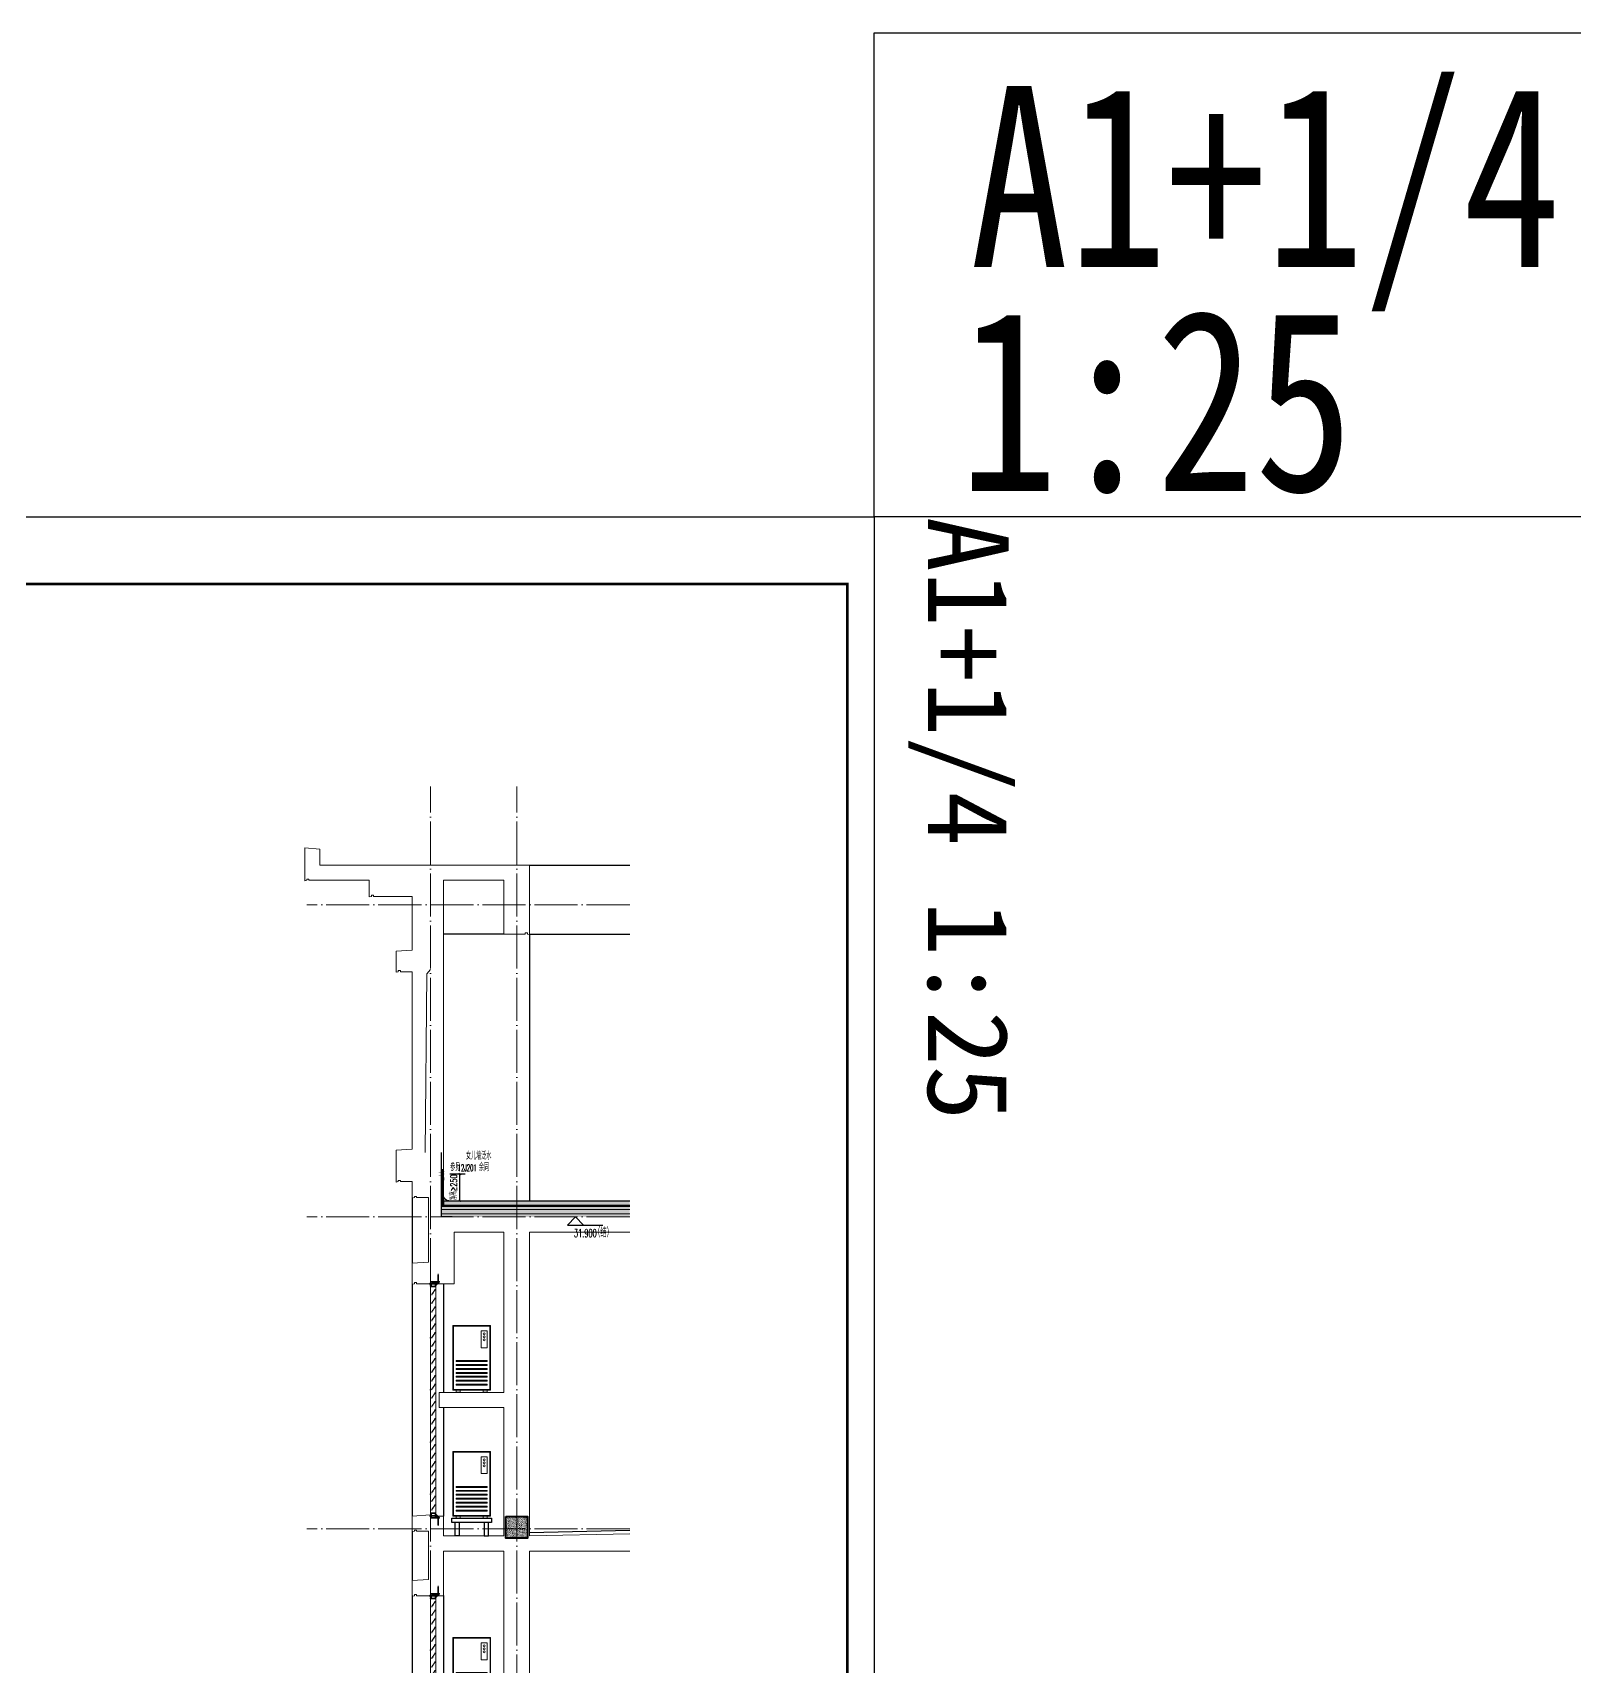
# Model space of a CAD drawing. Extents: x -518115 to 1124316, y -209821 to 1628073.
# Drawn here: x 999661 to 1013988, y -158120 to -142935 of the extents above; entities that cross this region are included whole.
import ezdxf
from ezdxf.xclip import XClip

# ---------------------------------------------------------------- set-up
doc = ezdxf.new("R2010")
doc.units = 0
doc.header["$LTSCALE"] = 1000
doc.header["$MEASUREMENT"] = 0
doc.header["$XCLIPFRAME"] = 0
doc.linetypes.add('DASH', pattern=[0.35, 0.25, -0.1])
doc.linetypes.add('DOTE', pattern=[2.42, 2, -0.2, 0.02, -0.2])
for name, color, linetype in [('3-屋面构造层', 157, 'Continuous'), ('DIM_ELEV', 3, 'Continuous'), ('DIM_IDEN', 67, 'Continuous'), ('PUB_TEXT', 4, 'Continuous'), ('SURFACE', 6, 'Continuous'), ('图框', 140, 'Continuous'), ('看线', 251, 'Continuous'), ('空调外机', 8, 'Continuous'), ('立面-看线', 251, 'Continuous')]:
    doc.layers.add(name, color=color, linetype=linetype)
for name, color, linetype, lineweight in [('DOTE', 19, 'DOTE', 9), ('PUB_HATCH', 8, 'Continuous', 9), ('WALL', 9, 'Continuous', 40), ('内粉刷', 37, 'Continuous', 9), ('平面-空调室外机', 143, 'Continuous', 9), ('立面-洞口示意', 152, 'Continuous', 13), ('立面-百叶', 36, 'Continuous', 9)]:
    doc.layers.add(name, color=color, linetype=linetype, lineweight=lineweight)
doc.layers.add('yichutu', color=7, linetype='Continuous', true_color=0xffffff, plot=False)
doc.styles.add('_TCH_DIM', font='SIMPLEX.shx', dxfattribs={"width": 0.7, "bigfont": 'GBCBIG.shx'})
doc.styles.add('_TCH_DIM_T3', font='SIMPLEX.shx', dxfattribs={"width": 0.494118, "bigfont": 'GBCBIG.shx'})
doc.styles.add('_TCH_LABEL', font='')
doc.styles.add('黑体', font='')
doc.styles.get('_TCH_LABEL').set_extended_font_data('SimHei')
doc.styles.get('黑体').set_extended_font_data('SimHei')
doc.dimstyles.new('_TCH_ARCH&&20', dxfattribs={"dimtxt": 59.5, "dimasz": 20, "dimexe": 50, "dimexo": 60, "dimgap": 25.25, "dimtad": 1, "dimdec": 0, "dimzin": 0, "dimdsep": 46, "dimtxsty": '_TCH_DIM_T3', "dimblk": 'ARCHTICK', "dimcen": 0.09, "dimclrt": 7, "dimazin": 2, "dimtfac": 1, "dimtdec": 0, "dimtix": 1, "dimtmove": 2, "dimatfit": 3, "dimfxl": 1, "dimtolj": 1, "dimtzin": 0, "dimarcsym": 0})

# ---------------------------------------------------------------- blocks, each defined once
blk = doc.blocks.new('GFDDDDRG')
at = {"layer": '图框'}
blk.add_lwpolyline([(923310, -107437), (923310, -159999), (893610, -159999), (893610, -107437)], close=True, dxfattribs=at)
blk.add_lwpolyline([(923310, -107437), (923310, -159999), (893610, -159999), (893610, -107437)], close=True, dxfattribs=at)
at = {"layer": '图框', "const_width": 50}
blk.add_lwpolyline([(894110, -159499), (922810, -159499), (922810, -108687), (894110, -108687)], close=True, dxfattribs=at)
blk = doc.blocks.new('_ArchTick')
at = {"color": 0, "linetype": 'ByBlock', "const_width": 0.4}
blk.add_lwpolyline([(-0.5, -0.5), (0.5, 0.5)], dxfattribs=at)
blk = doc.blocks.new('*D294')
at = {"layer": 'Defpoints', "color": 0, "transparency": 16777216}
for p in [(1003479, -153543), (1003632, -153543), (1003479, -153793)]:
    blk.add_point(p, dxfattribs=at)
at = {"layer": 'DIM_IDEN', "color": 0, "lineweight": -2, "transparency": 16777216}
for p, q in [((1003539, -153543), (1003682, -153543)), ((1003632, -153793), (1003632, -153543)), ((1003539, -153793), (1003682, -153793))]:
    blk.add_line(p, q, dxfattribs=at)
at = {"layer": 'DIM_IDEN', "color": 0, "lineweight": -2, "transparency": 16777216, "xscale": 20, "yscale": 20, "zscale": 20}
for p, rotation in [((1003632, -153543), 90), ((1003632, -153793), 270)]:
    blk.add_blockref('_ArchTick', p, dxfattribs=dict(at, rotation=rotation))
at = {"layer": 'DIM_IDEN', "color": 7, "transparency": 16777216, "insert": (1003575, -153668), "char_height": 59.5, "attachment_point": 5, "rotation": 90, "style": '_TCH_DIM_T3'}
blk.add_mtext('\\A1;{\\W0.70588;净高≥250}', dxfattribs=at)
blk = doc.blocks.new('A$C40486AD2')
at = {"layer": 'PUB_TEXT', "style": '_TCH_DIM'}
for s, height, width, p in [('女儿墙泛水', 67.5, 0.7, (255, 115)), ('参见', 67.5, 0.7, (108, 8)), ('12J201', 59.5, 0.494118, (177, 8)), ('，余同', 67.5, 0.7, (328, 8))]:
    blk.add_text(s, height=height, dxfattribs=dict(at, width=width)).set_placement(p)
blk = doc.blocks.new('FGHFG4334GDFGDFFGGGGGGDFG4G')
at = {"layer": 'SURFACE', "const_width": 2.25}
for points in [[(47, 0), (0, 0)], [(47, -28), (0, -28)]]:
    blk.add_lwpolyline(points, dxfattribs=at)
at = {"layer": 'SURFACE', "const_width": 1.5}
blk.add_lwpolyline([(47, 17, -1), (47, 5), (47, -7, -1), (47, -19), (47, -37), (53, -48), (53, -73)], format="xyb", dxfattribs=at)
blk = doc.blocks.new('FGDGDGD')
at = {"layer": '3-屋面构造层'}
h = blk.add_hatch(dxfattribs=at)
h.set_pattern_fill('隔热材料01', color=256, scale=7.692308, style=0)
h.set_pattern_definition([(270, (9.5186, 433.228), (3.846153863, -7e-16), [0.385980771, -3.460173092]), (270, (6.637, 433.228), (3.846153863, -7e-16), [0.385980771, -3.460173092]), (90, (8.5996, 430.618), (-3.846153863, 2e-16), [0.385980771, -3.460173092]), (90, (7.556, 430.618), (-3.846153863, 2e-16), [0.385980771, -3.460173092]), (180, (10.002, 430), (-5e-16, -3.846153863), [3.848019248, 0.001865385]), (135, (8.9282, 430.193), (2e-16, 3.846144175), [0.328307694, -5.110980792]), (116.56505, (12.5422, 430.4251), (8.6793e-06, 3.8461487416), [0.215769232, -8.384500037]), (116.56505, (8.696, 430.4251), (8.6793e-06, 3.8461487416), [0.215769232, -8.384500037]), (153.43495, (13.1603, 430), (-8.679e-06, 3.846148742), [0.431538463, -8.168730805]), (153.43495, (9.3142, 430), (-8.679e-06, 3.846148742), [0.431538463, -8.168730805]), (63.43495, (12.4457, 431.0041), (-8.6793e-06, 3.8461487416), [2.054923086, -6.545346183]), (63.43495, (8.5996, 431.0041), (-8.6793e-06, 3.8461487416), [2.054923086, -6.545346183]), (116.56505, (13.3647, 433.228), (8.6793e-06, 3.8461487416), [0.215769232, -8.384500037]), (116.56505, (9.5186, 433.228), (8.6793e-06, 3.8461487416), [0.215769232, -8.384500037]), (135, (9.422, 433.421), (2e-16, 3.846144175), [0.328307694, -5.110980792]), (153.43495, (13.036, 433.6532), (-8.679e-06, 3.846148742), [0.431538463, -8.168730805]), (153.43495, (9.19, 433.6532), (-8.679e-06, 3.846148742), [0.431538463, -8.168730805]), (45, (6.7336, 433.421), (2e-16, 3.846144175), [0.328307694, -5.110980792]), (63.43495, (10.4833, 433.228), (-8.6793e-06, 3.8461487416), [0.215769232, -8.384500037]), (63.43495, (6.6371, 433.228), (-8.6793e-06, 3.8461487416), [0.215769232, -8.384500037]), (26.56505, (10.812, 433.6532), (8.679e-06, 3.846148742), [0.431538463, -8.168730805]), (26.56505, (6.9658, 433.6532), (8.679e-06, 3.846148742), [0.431538463, -8.168730805]), (116.56505, (11.4023, 431.0041), (8.6793e-06, 3.8461487416), [2.054923086, -6.545346183]), (116.56505, (7.5561, 431.0041), (8.6793e-06, 3.8461487416), [2.054923086, -6.545346183]), (45, (7.2275, 430.193), (2e-16, 3.846144175), [0.328307694, -5.110980792]), (63.43495, (11.3058, 430.4251), (-8.6793e-06, 3.8461487416), [0.215769232, -8.384500037]), (63.43495, (7.4596, 430.4251), (-8.6793e-06, 3.8461487416), [0.215769232, -8.384500037]), (26.56505, (10.6877, 430), (8.679e-06, 3.846148742), [0.431538463, -8.168730805]), (26.56505, (6.8415, 430), (8.679e-06, 3.846148742), [0.431538463, -8.168730805])])
edge = h.paths.add_edge_path()
edge.add_arc((682181, 585366), 9.23, 450, 540, ccw=False)
edge.add_line((682181, 585375), (682192, 585375))
edge.add_line((682192, 585375), (682192, 585366))
edge.add_line((682192, 585366), (682172, 585366))
h = blk.add_hatch(dxfattribs=at)
h.set_pattern_fill('混凝土', color=256, scale=5, angle=-1.1458, style=0)
h.set_pattern_definition([(48.854237, (-82751.966, -43707.863), (35.7930991, -3.8540962), [3.75, -41.25]), (353.854237, (-82751.966, -43707.863), (-6.1841378, 37.7408106), [3, -33]), (99.305637, (-82748.983, -43708.185), (29.6089874, 33.886691), [3.1870095, -35.0571056]), (45.038437, (-82751.766, -43697.865), (53.1858973, -9.3413237), [5.625, -61.875]), (95.489837, (-82747.334, -43698.644), (47.6977146, 47.7616795), [4.7805144, -52.58565]), (350.038437, (-82751.766, -43697.865), (47.6976773, 47.7617167), [4.5, -49.5]), (19.854237, (-82746.817, -43700.465), (29.4368469, -20.7237073), [3.75, -41.25]), (324.854237, (-82746.817, -43700.465), (12.8883392, 36.0069862), [3, -33]), (70.305637, (-82744.364, -43702.192), (42.3251977, 15.2832459), [3.1870095, -35.0571056]), (36.3542372, (-82751.966, -43707.863), (0.9406985, 16.62920733), [0, -32.6, 0, -33.5, 0, -33.125]), (6.3542372, (-82751.966, -43707.863), (13.54517982, 19.45362572), [0, -19.1, 0, -31.85, 0, -12.625]), (326.3542372, (-82763.114, -43707.64), (26.66323482, -1.66123381), [0, -12.5, 0, -39, 0, -51.75]), (316.3542372, (-82768.113, -43707.54), (29.2535633, 4.4211788), [0, -16.25, 0, -25.9, 0, -36.75])])
h.paths.add_polyline_path([(674875, 585046), (674875, 585086), (682172, 585086), (682172, 585046)])
h = blk.add_hatch(dxfattribs=at)
h.set_pattern_fill('隔热材料03', color=256, scale=12.5, style=0)
h.set_pattern_definition([(113.578, (-500407.8114, 374696.8656), (-0.0086926214, 6.2699620763), [1.075, -0.5693125, 2.8375, -0.5693125, 1.075, -0.6825]), (66.42, (-500406.1744, 374696.8656), (2.727787851, 6.0425e-05), [1.075, -0.5693125, 2.840375, -0.5693125, 1.075, -0.6825]), (180, (-500406.1744, 374696.8656), (0, 6.25), [1.636625, -1.0910625]), (180, (-500407.538, 374702.4906), (0, 6.25), [1.636625, -1.0910625]), (90, (-500405.7427, 374697.8548), (2.72775, 2e-16), [0.52175, -5.72825]), (90, (-500407.1066, 374700.9798), (2.72775, 2e-16), [0.52175, -5.72825]), (90, (-500408.2427, 374697.8548), (2.72775, 2e-16), [0.52175, -5.72825]), (90, (-500409.6066, 374700.9798), (2.72775, 2e-16), [0.52175, -5.72825])])
edge = h.paths.add_edge_path()
edge.add_line((682178, 585086), (682178, 585050))
edge.add_arc((682172, 585050), 6.25, 270, 360, ccw=False)
edge.add_line((682172, 585044), (682172, 585086))
edge.add_line((682172, 585086), (682178, 585086))
h = blk.add_hatch(dxfattribs=at)
h.set_pattern_fill('焦渣矿渣', color=256, scale=4, angle=-1.1458, style=0)
h.set_pattern_definition([(358.8542372, (-82751.966, -43697.863), (8.27546507, 13.69326162), [1.6, -14.4]), (298.8542372, (-82751.966, -43697.863), (15.99644496, -0.32013217), [1.6, -14.4]), (238.8542372, (-82750.366, -43697.895), (7.72097989, -14.0133938), [1.6, -14.4]), (268.8542372, (-82745.567, -43697.991), (15.83683295, -8.3183365), [2.4, -11.456]), (268.8542372, (-82743.967, -43698.023), (15.83683295, -8.3183365), [2.4, -11.456]), (268.8542372, (-82742.368, -43698.055), (15.83683295, -8.3183365), [2.4, -11.456])])
h.paths.add_polyline_path([(674875, 585006), (674875, 585036), (682192, 585036), (682192, 585006)])
h = blk.add_hatch(dxfattribs=at)
h.set_pattern_fill('加气混凝土', color=256, scale=5, style=0)
h.set_pattern_definition([(0, (-82734.266, -43726.163), (30, 60), [0, -60]), (0, (-82769.366, -43734.263), (30, 60), [0, -60]), (0, (-82749.866, -43734.863), (30, 60), [0, -60]), (0, (-82728.566, -43717.163), (30, 60), [0, -60]), (0, (-82753.466, -43737.863), (30, 60), [0, -60]), (0, (-82722.566, -43679.363), (30, 60), [0, -60]), (0, (-82740.866, -43684.163), (30, 60), [0, -60]), (0, (-82731.266, -43691.663), (30, 60), [0, -60]), (0, (-82780.166, -43692.863), (30, 60), [0, -60]), (0, (-82750.766, -43695.563), (30, 60), [0, -60]), (0, (-82762.166, -43710.863), (30, 60), [0, -60]), (0, (-82761.566, -43733.363), (30, 60), [0, -60]), (0, (-82739.066, -43735.763), (30, 60), [0, -60]), (0, (-82722.566, -43709.363), (30, 60), [0, -60]), (0, (-82778.666, -43718.663), (30, 60), [0, -60]), (0, (-82773.566, -43708.463), (30, 60), [0, -60]), (0, (-82750.166, -43712.663), (30, 60), [0, -60]), (0, (-82758.566, -43721.363), (30, 60), [0, -60]), (0, (-82763.366, -43701.563), (30, 60), [0, -60]), (0, (-82755.866, -43679.063), (30, 60), [0, -60]), (0, (-82776.266, -43731.263), (30, 60), [0, -60]), (0, (-82743.266, -43691.363), (30, 60), [0, -60]), (0, (-82771.166, -43690.463), (30, 60), [0, -60]), (0, (-82775.966, -43682.663), (30, 60), [0, -60]), (130.601294, (-82726.2516, -43698.149), (-149.999998343, 180.000000787), [2.6341554, -1103.7111]), (18.4349488, (-82730.537, -43697.006), (149.99999945, 59.99999956), [2.710524, -376.76279]), (90, (-82730.537, -43699.578), (30, 60), [2.5714284, -117.428565]), (161.565051, (-82727.966, -43700.435), (-150.000000755, 59.99999553), [2.710524, -376.76279]), (53.1301023, (-82727.966, -43700.435), (30.00000006, 59.99999997), [2.857143, -297.14285]), (135, (-82725.68, -43731.006), (-30.00000363, 59.99999594), [2.424366, -167.28126]), (45, (-82729.109, -43731.006), (29.9999998, 59.99999976), [2.424366, -167.28126]), (135, (-82727.394, -43732.72), (-30.00000363, 59.99999594), [2.424366, -167.28126]), (45, (-82727.394, -43732.72), (29.9999998, 59.99999976), [2.424366, -167.28126]), (116.565051, (-82754.537, -43690.72), (-5.2e-06, 119.9999967), [3.1943826, -63.88765]), (180, (-82755.966, -43687.863), (-30, 60), [3.4285716, -56.571425]), (63.434949, (-82760.823, -43690.72), (3e-07, 119.9999994), [3.1943826, -63.88765]), (116.565051, (-82759.394, -43693.58), (-5.2e-06, 119.9999967), [3.1943826, -63.88765]), (0, (-82759.394, -43693.58), (30, 60), [3.4285716, -56.571425]), (63.434949, (-82755.966, -43693.58), (3e-07, 119.9999994), [3.1943826, -63.88765]), (107.102728, (-82731.9658, -43711.0063), (-89.999996559, 300.000000484), [3.8861346, -1628.29025]), (143.972626, (-82733.1087, -43707.292), (-569.999992774, 419.999999525), [3.8861346, -812.202]), (180, (-82736.25, -43705.006), (-30, 60), [3.7142856, -56.28571]), (36.0273733, (-82743.1087, -43707.292), (569.999995788, 419.999995472), [3.8861346, -812.202]), (71.5650511, (-82744.252, -43710.721), (90.00000046, 299.99999948), [3.6140316, -375.85928]), (107.102728, (-82743.1087, -43714.4348), (-89.999996559, 300.000000484), [3.8861346, -1628.29025]), (143.972626, (-82739.966, -43716.7206), (-569.999992774, 419.999999525), [3.8861346, -812.202]), (0, (-82739.966, -43716.72), (30, 60), [3.7142856, -56.28571]), (36.0273733, (-82736.2516, -43716.7206), (569.999995788, 419.999995472), [3.8861346, -812.202]), (71.5650511, (-82733.109, -43714.435), (90.00000046, 299.99999948), [3.6140316, -375.85928]), (150.255118, (-82731.3944, -43683.006), (-90.000000213, 59.999999257), [2.303502, -481.43196]), (90, (-82733.394, -43684.15), (30, 60), [2.2857144, -117.714275]), (29.7448813, (-82733.3944, -43684.149), (90.000000053, 59.99999972), [2.303502, -481.43196]), (116.565051, (-82745.394, -43725.58), (-5.2e-06, 119.9999967), [3.1943826, -63.88765]), (168.690067, (-82746.823, -43722.7206), (-270.0000002, 59.999998494), [2.9137254, -608.96855]), (41.1859251, (-82751.9658, -43724.149), (749.999995456, 659.999994229), [3.0371844, -1272.5802]), (90, (-82751.966, -43727.006), (30, 60), [2.857143, -117.14285]), (138.814074, (-82749.68, -43729.0063), (-749.999986669, 660.000004204), [3.0371844, -1272.5802]), (16.6992442, (-82749.68, -43729.0063), (989.999992552, 299.999996858), [2.982945, -1249.85375]), (60.9453959, (-82746.823, -43728.149), (29.99999992, 59.999999469), [2.9416086, -1232.53395]), (109.983106, (-82770.5373, -43700.4348), (-150.000000565, 419.9999988885), [3.3442002, -1401.21975]), (155.556045, (-82771.68, -43697.292), (-390.0000014866, 179.99999626), [3.4522986, -1446.51315]), (24.4439547, (-82777.9658, -43697.292), (390.0000001945, 179.999999134), [3.4522986, -1446.51315]), (70.0168934, (-82779.1087, -43700.4348), (150.000000452, 419.999998958), [3.3442002, -1401.21975]), (109.983106, (-82777.9658, -43703.5777), (-150.000000565, 419.9999988885), [3.3442002, -1401.21975]), (160.016893, (-82774.823, -43704.7206), (-150.000000088, 59.999997267), [3.3442002, -698.93775]), (19.9831065, (-82774.823, -43704.7206), (149.999999176, 59.999999905), [3.3442002, -698.93775]), (70.0168934, (-82771.68, -43703.5777), (150.000000452, 419.999998958), [3.3442002, -1401.21975]), (122.005383, (-82748.2516, -43705.8634), (-30.000004026, 59.999996937), [2.6954232, -563.3434]), (18.4349488, (-82752.252, -43704.435), (149.99999945, 59.99999956), [2.710524, -376.76279]), (90, (-82752.252, -43707.006), (30, 60), [2.5714284, -117.428565]), (161.565051, (-82749.68, -43707.863), (-150.000000755, 59.99999553), [2.710524, -376.76279]), (54.4623222, (-82749.68, -43707.8634), (209.999999696, 299.99999955), [2.457807, -1029.82115]), (116.565051, (-82765.68, -43720.435), (-5.2e-06, 119.9999967), [3.1943826, -63.88765]), (180, (-82767.11, -43717.58), (-30, 60), [3.142857, -56.85714]), (59.0362434, (-82771.966, -43720.435), (30.000000098, 59.99999971), [3.3319728, -696.3822]), (120.963756, (-82770.2516, -43723.292), (-30.0000041, 59.999997245), [3.3319728, -696.3822]), (0, (-82770.25, -43723.29), (30, 60), [3.142857, -56.85714]), (63.434949, (-82767.11, -43723.29), (3e-07, 119.9999994), [3.1943826, -63.88765])])
h.paths.add_polyline_path([(682192, 584936), (674875, 584936), (674875, 584966), (682192, 584966)])
at = {"layer": '立面-看线'}
h = blk.add_hatch(dxfattribs=at)
h.set_pattern_fill('HONEY', color=256, scale=7)
h.set_pattern_definition([(0, (-799653.24, -415240.13), (16.66875, 9.623705), [11.1125, -22.225]), (120, (-799653.24, -415240.13), (-16.66874801, 9.62370845), [11.1125, -22.225]), (60, (-799653.24, -415240.13), (1.99e-06, 19.24741345), [-22.225, 11.1125])])
h.paths.add_polyline_path([(682192, 584966), (674875, 584966), (674875, 585006), (682192, 585006)])
at = {"layer": '3-屋面构造层'}
for p, q in [((682178, 585086), (674875, 585086)), ((682172, 585086), (682172, 585044)), ((682172, 585046), (674875, 585046)), ((682192, 585036), (674875, 585036))]:
    blk.add_line(p, q, dxfattribs=at)
at = {"layer": '3-屋面构造层', "ltscale": 0.8}
blk.add_lwpolyline([(682172, 585366, -0.414214), (682181, 585375), (682192, 585375), (682192, 585366), (682172, 585366)], format="xyb", dxfattribs=at)
at = {"layer": '3-屋面构造层', "color": 251, "linetype": 'DASH', "ltscale": 0.05, "true_color": 0x636466, "const_width": 2.5}
for points in [[(682057, 585043), (682172, 585043, 0.414214), (682179, 585050), (682179, 585366)], [(682057, 585039), (682172, 585039, 0.414214), (682183, 585050), (682183, 585366)]]:
    blk.add_lwpolyline(points, format="xyb", dxfattribs=at)
at = {"layer": '3-屋面构造层', "color": 251, "true_color": 0x636466}
for points in [[(682057, 585041), (682172, 585041, 0.414214), (682180, 585050), (682180, 585366)], [(682057, 585044), (682172, 585044, 0.414214), (682178, 585050), (682178, 585366)], [(682057, 585040), (682172, 585040, 0.414214), (682182, 585050), (682182, 585366), (682184, 585366), (682184, 585050, -0.414214), (682172, 585038), (682057, 585038)]]:
    blk.add_lwpolyline(points, format="xyb", dxfattribs=at)
at = {"layer": '3-屋面构造层', "color": 251, "linetype": 'DASH', "ltscale": 0.05, "true_color": 0x636466, "const_width": 2.5}
for points in [[(682043, 585039), (674875, 585039)], [(682057, 585043), (682043, 585039)]]:
    blk.add_lwpolyline(points, dxfattribs=at)
at = {"layer": '3-屋面构造层', "color": 251, "true_color": 0x636466}
for points in [[(682043, 585040), (674875, 585040)], [(674875, 585038), (682043, 585038)], [(682056, 585044), (682042, 585040)], [(682043, 585038), (682057, 585042)]]:
    blk.add_lwpolyline(points, dxfattribs=at)
at = {"layer": '3-屋面构造层'}
blk.add_arc((682122, 585136), 50, 270, 360, dxfattribs=at)
at = {"layer": 'PUB_HATCH', "color": 215, "true_color": 0xa953a0}
for p, q in [((682192, 585006), (674875, 585006)), ((682192, 584966), (674875, 584966))]:
    blk.add_line(p, q, dxfattribs=at)
at = {"layer": '3-屋面构造层', "color": 1, "xscale": -1}
blk.add_blockref('FGHFG4334GDFGDFFGGGGGGDFG4G', (682218, 585349), dxfattribs=at)
blk = doc.blocks.new('A$C245D61ED')
at = {"layer": '立面-百叶'}
for p, q in [((46, 0), (80, 0)), ((62, 57), (66, 70)), ((62, 0), (62, 57)), ((66, 70), (70, 57)), ((70, 0), (70, 57)), ((80, -6), (80, 0)), ((-8, -18), (-11, -18)), ((-8, -23), (-11, -23)), ((-8, -18), (-8, -23)), ((-4, -2150), (-4, -50)), ((38, -18), (3, -18)), ((38, -24), (3, -24)), ((46, -2150), (46, -50)), ((52, -6), (52, -32)), ((52, -6), (80, -6)), ((61, -18), (52, -18)), ((61, -24), (52, -24)), ((61, -24), (61, -18)), ((63, -10), (63, -14)), ((63, -10), (69, -10)), ((69, -10), (69, -14)), ((-8, -2177), (-11, -2177)), ((-8, -2182), (-11, -2182)), ((-8, -2182), (-8, -2177)), ((38, -2176), (3, -2176)), ((38, -2182), (3, -2182)), ((46, -2200), (80, -2200)), ((52, -2194), (52, -2168)), ((61, -2176), (52, -2176)), ((61, -2182), (52, -2182)), ((52, -2194), (80, -2194)), ((61, -2176), (61, -2182)), ((62, -2200), (62, -2257)), ((62, -2257), (66, -2270)), ((63, -2190), (63, -2186)), ((63, -2190), (69, -2190)), ((66, -2270), (70, -2257)), ((69, -2190), (69, -2186)), ((70, -2200), (70, -2257)), ((80, -2194), (80, -2200))]:
    blk.add_line(p, q, dxfattribs=at)
for points in [[(-4, 0), (-4, -50), (46, -50), (46, 0)], [(3, -8), (3, -42), (38, -42), (38, -8)]]:
    blk.add_lwpolyline(points, close=True, dxfattribs=at)
for points in [[(19, -110, 0.381382), (16, -107, -0.56119), (16, -107), (26, -93, -0.56119), (26, -93, 0.381382), (30, -94, 0.433252), (30, -94), (29, -93, 0.372825), (29, -93, -2.886751), (30, -91, 0.372825), (30, -91), (31, -91, 0.433252), (31, -91, 0.381382), (29, -88, -0.56119), (29, -88), (34, -80), (34, -71), (34, -71), (34, -80), (7, -119), (7, -128), (7, -128), (7, -120), (13, -111, -0.56119), (13, -111, 0.381382), (17, -113, 0.433252), (17, -112), (17, -112, 0.372825), (16, -111, -2.886751), (17, -110, 0.372825), (18, -110), (18, -110, 0.433252)], [(19, -190, 0.381382), (16, -187, -0.56119), (16, -187), (26, -173, -0.56119), (26, -173, 0.381382), (30, -174, 0.433252), (30, -174), (29, -173, 0.372825), (29, -173, -2.886751), (30, -171, 0.372825), (30, -171), (31, -171, 0.433252), (31, -171, 0.381382), (29, -168, -0.56119), (29, -168), (34, -160), (34, -151), (34, -151), (34, -160), (7, -199), (7, -208), (7, -208), (7, -200), (13, -191, -0.56119), (13, -191, 0.381382), (17, -193, 0.433252), (17, -192), (17, -192, 0.372825), (16, -191, -2.886751), (17, -190, 0.372825), (18, -190), (18, -190, 0.433252)], [(19, -270, 0.381382), (16, -267, -0.56119), (16, -267), (26, -253, -0.56119), (26, -253, 0.381382), (30, -254, 0.433252), (30, -254), (29, -253, 0.372825), (29, -253, -2.886751), (30, -251, 0.372825), (30, -251), (31, -251, 0.433252), (31, -251, 0.381382), (29, -248, -0.56119), (29, -248), (34, -240), (34, -231), (34, -231), (34, -240), (7, -279), (7, -288), (7, -288), (7, -280), (13, -271, -0.56119), (13, -271, 0.381382), (17, -273, 0.433252), (17, -272), (17, -272, 0.372825), (16, -271, -2.886751), (17, -270, 0.372825), (18, -270), (18, -270, 0.433252)], [(19, -350, 0.381382), (16, -347, -0.56119), (16, -347), (26, -333, -0.56119), (26, -333, 0.381382), (30, -334, 0.433252), (30, -334), (29, -333, 0.372825), (29, -333, -2.886751), (30, -331, 0.372825), (30, -331), (31, -331, 0.433252), (31, -331, 0.381382), (29, -328, -0.56119), (29, -328), (34, -320), (34, -311), (34, -311), (34, -320), (7, -359), (7, -368), (7, -368), (7, -360), (13, -351, -0.56119), (13, -351, 0.381382), (17, -353, 0.433252), (17, -352), (17, -352, 0.372825), (16, -351, -2.886751), (17, -350, 0.372825), (18, -350), (18, -350, 0.433252)], [(19, -430, 0.381382), (16, -427, -0.56119), (16, -427), (26, -413, -0.56119), (26, -413, 0.381382), (30, -414, 0.433252), (30, -414), (29, -413, 0.372825), (29, -413, -2.886751), (30, -411, 0.372825), (30, -411), (31, -411, 0.433252), (31, -411, 0.381382), (29, -408, -0.56119), (29, -408), (34, -400), (34, -391), (34, -391), (34, -400), (7, -439), (7, -448), (7, -448), (7, -440), (13, -431, -0.56119), (13, -431, 0.381382), (17, -433, 0.433252), (17, -432), (17, -432, 0.372825), (16, -431, -2.886751), (17, -430, 0.372825), (18, -430), (18, -430, 0.433252)], [(19, -510, 0.381382), (16, -507, -0.56119), (16, -507), (26, -493, -0.56119), (26, -493, 0.381382), (30, -494, 0.433252), (30, -494), (29, -493, 0.372825), (29, -493, -2.886751), (30, -491, 0.372825), (30, -491), (31, -491, 0.433252), (31, -491, 0.381382), (29, -488, -0.56119), (29, -488), (34, -480), (34, -471), (34, -471), (34, -480), (7, -519), (7, -528), (7, -528), (7, -520), (13, -511, -0.56119), (13, -511, 0.381382), (17, -513, 0.433252), (17, -512), (17, -512, 0.372825), (16, -511, -2.886751), (17, -510, 0.372825), (18, -510), (18, -510, 0.433252)], [(19, -590, 0.381382), (16, -587, -0.56119), (16, -587), (26, -573, -0.56119), (26, -573, 0.381382), (30, -574, 0.433252), (30, -574), (29, -573, 0.372825), (29, -573, -2.886751), (30, -571, 0.372825), (30, -571), (31, -571, 0.433252), (31, -571, 0.381382), (29, -568, -0.56119), (29, -568), (34, -560), (34, -551), (34, -551), (34, -560), (7, -599), (7, -608), (7, -608), (7, -600), (13, -591, -0.56119), (13, -591, 0.381382), (17, -593, 0.433252), (17, -592), (17, -592, 0.372825), (16, -591, -2.886751), (17, -590, 0.372825), (18, -590), (18, -590, 0.433252)], [(19, -670, 0.381382), (16, -667, -0.56119), (16, -667), (26, -653, -0.56119), (26, -653, 0.381382), (30, -654, 0.433252), (30, -654), (29, -653, 0.372825), (29, -653, -2.886751), (30, -651, 0.372825), (30, -651), (31, -651, 0.433252), (31, -651, 0.381382), (29, -648, -0.56119), (29, -648), (34, -640), (34, -631), (34, -631), (34, -640), (7, -679), (7, -688), (7, -688), (7, -680), (13, -671, -0.56119), (13, -671, 0.381382), (17, -673, 0.433252), (17, -672), (17, -672, 0.372825), (16, -671, -2.886751), (17, -670, 0.372825), (18, -670), (18, -670, 0.433252)], [(19, -750, 0.381382), (16, -747, -0.56119), (16, -747), (26, -733, -0.56119), (26, -733, 0.381382), (30, -734, 0.433252), (30, -734), (29, -733, 0.372825), (29, -733, -2.886751), (30, -731, 0.372825), (30, -731), (31, -731, 0.433252), (31, -731, 0.381382), (29, -728, -0.56119), (29, -728), (34, -720), (34, -711), (34, -711), (34, -720), (7, -759), (7, -768), (7, -768), (7, -760), (13, -751, -0.56119), (13, -751, 0.381382), (17, -753, 0.433252), (17, -752), (17, -752, 0.372825), (16, -751, -2.886751), (17, -750, 0.372825), (18, -750), (18, -750, 0.433252)], [(19, -830, 0.381382), (16, -827, -0.56119), (16, -827), (26, -813, -0.56119), (26, -813, 0.381382), (30, -814, 0.433252), (30, -814), (29, -813, 0.372825), (29, -813, -2.886751), (30, -811, 0.372825), (30, -811), (31, -811, 0.433252), (31, -811, 0.381382), (29, -808, -0.56119), (29, -808), (34, -800), (34, -791), (34, -791), (34, -800), (7, -839), (7, -848), (7, -848), (7, -840), (13, -831, -0.56119), (13, -831, 0.381382), (17, -833, 0.433252), (17, -832), (17, -832, 0.372825), (16, -831, -2.886751), (17, -830, 0.372825), (18, -830), (18, -830, 0.433252)], [(19, -910, 0.381382), (16, -907, -0.56119), (16, -907), (26, -893, -0.56119), (26, -893, 0.381382), (30, -894, 0.433252), (30, -894), (29, -893, 0.372825), (29, -893, -2.886751), (30, -891, 0.372825), (30, -891), (31, -891, 0.433252), (31, -891, 0.381382), (29, -888, -0.56119), (29, -888), (34, -880), (34, -871), (34, -871), (34, -880), (7, -919), (7, -928), (7, -928), (7, -920), (13, -911, -0.56119), (13, -911, 0.381382), (17, -913, 0.433252), (17, -912), (17, -912, 0.372825), (16, -911, -2.886751), (17, -910, 0.372825), (18, -910), (18, -910, 0.433252)], [(19, -990, 0.381382), (16, -987, -0.56119), (16, -987), (26, -973, -0.56119), (26, -973, 0.381382), (30, -974, 0.433252), (30, -974), (29, -973, 0.372825), (29, -973, -2.886751), (30, -971, 0.372825), (30, -971), (31, -971, 0.433252), (31, -971, 0.381382), (29, -968, -0.56119), (29, -968), (34, -960), (34, -951), (34, -951), (34, -960), (7, -999), (7, -1008), (7, -1008), (7, -1000), (13, -991, -0.56119), (13, -991, 0.381382), (17, -993, 0.433252), (17, -992), (17, -992, 0.372825), (16, -991, -2.886751), (17, -990, 0.372825), (18, -990), (18, -990, 0.433252)], [(19, -1070, 0.381382), (16, -1067, -0.56119), (16, -1067), (26, -1053, -0.56119), (26, -1053, 0.381382), (30, -1054, 0.433252), (30, -1054), (29, -1053, 0.372825), (29, -1053, -2.886751), (30, -1051, 0.372825), (30, -1051), (31, -1051, 0.433252), (31, -1051, 0.381382), (29, -1048, -0.56119), (29, -1048), (34, -1040), (34, -1031), (34, -1031), (34, -1040), (7, -1079), (7, -1088), (7, -1088), (7, -1080), (13, -1071, -0.56119), (13, -1071, 0.381382), (17, -1073, 0.433252), (17, -1072), (17, -1072, 0.372825), (16, -1071, -2.886751), (17, -1070, 0.372825), (18, -1070), (18, -1070, 0.433252)], [(19, -1150, 0.381382), (16, -1147, -0.56119), (16, -1147), (26, -1133, -0.56119), (26, -1133, 0.381382), (30, -1134, 0.433252), (30, -1134), (29, -1133, 0.372825), (29, -1133, -2.886751), (30, -1131, 0.372825), (30, -1131), (31, -1131, 0.433252), (31, -1131, 0.381382), (29, -1128, -0.56119), (29, -1128), (34, -1120), (34, -1111), (34, -1111), (34, -1120), (7, -1159), (7, -1168), (7, -1168), (7, -1160), (13, -1151, -0.56119), (13, -1151, 0.381382), (17, -1153, 0.433252), (17, -1152), (17, -1152, 0.372825), (16, -1151, -2.886751), (17, -1150, 0.372825), (18, -1150), (18, -1150, 0.433252)], [(19, -1230, 0.381382), (16, -1227, -0.56119), (16, -1227), (26, -1213, -0.56119), (26, -1213, 0.381382), (30, -1214, 0.433252), (30, -1214), (29, -1213, 0.372825), (29, -1213, -2.886751), (30, -1211, 0.372825), (30, -1211), (31, -1211, 0.433252), (31, -1211, 0.381382), (29, -1208, -0.56119), (29, -1208), (34, -1200), (34, -1191), (34, -1191), (34, -1200), (7, -1239), (7, -1248), (7, -1248), (7, -1240), (13, -1231, -0.56119), (13, -1231, 0.381382), (17, -1233, 0.433252), (17, -1232), (17, -1232, 0.372825), (16, -1231, -2.886751), (17, -1230, 0.372825), (18, -1230), (18, -1230, 0.433252)], [(19, -1310, 0.381382), (16, -1307, -0.56119), (16, -1307), (26, -1293, -0.56119), (26, -1293, 0.381382), (30, -1294, 0.433252), (30, -1294), (29, -1293, 0.372825), (29, -1293, -2.886751), (30, -1291, 0.372825), (30, -1291), (31, -1291, 0.433252), (31, -1291, 0.381382), (29, -1288, -0.56119), (29, -1288), (34, -1280), (34, -1271), (34, -1271), (34, -1280), (7, -1319), (7, -1328), (7, -1328), (7, -1320), (13, -1311, -0.56119), (13, -1311, 0.381382), (17, -1313, 0.433252), (17, -1312), (17, -1312, 0.372825), (16, -1311, -2.886751), (17, -1310, 0.372825), (18, -1310), (18, -1310, 0.433252)], [(19, -1390, 0.381382), (16, -1387, -0.56119), (16, -1387), (26, -1373, -0.56119), (26, -1373, 0.381382), (30, -1374, 0.433252), (30, -1374), (29, -1373, 0.372825), (29, -1373, -2.886751), (30, -1371, 0.372825), (30, -1371), (31, -1371, 0.433252), (31, -1371, 0.381382), (29, -1368, -0.56119), (29, -1368), (34, -1360), (34, -1351), (34, -1351), (34, -1360), (7, -1399), (7, -1408), (7, -1408), (7, -1400), (13, -1391, -0.56119), (13, -1391, 0.381382), (17, -1393, 0.433252), (17, -1392), (17, -1392, 0.372825), (16, -1391, -2.886751), (17, -1390, 0.372825), (18, -1390), (18, -1390, 0.433252)], [(19, -1470, 0.381382), (16, -1467, -0.56119), (16, -1467), (26, -1453, -0.56119), (26, -1453, 0.381382), (30, -1454, 0.433252), (30, -1454), (29, -1453, 0.372825), (29, -1453, -2.886751), (30, -1451, 0.372825), (30, -1451), (31, -1451, 0.433252), (31, -1451, 0.381382), (29, -1448, -0.56119), (29, -1448), (34, -1440), (34, -1431), (34, -1431), (34, -1440), (7, -1479), (7, -1488), (7, -1488), (7, -1480), (13, -1471, -0.56119), (13, -1471, 0.381382), (17, -1473, 0.433252), (17, -1472), (17, -1472, 0.372825), (16, -1471, -2.886751), (17, -1470, 0.372825), (18, -1470), (18, -1470, 0.433252)], [(19, -1550, 0.381382), (16, -1547, -0.56119), (16, -1547), (26, -1533, -0.56119), (26, -1533, 0.381382), (30, -1534, 0.433252), (30, -1534), (29, -1533, 0.372825), (29, -1533, -2.886751), (30, -1531, 0.372825), (30, -1531), (31, -1531, 0.433252), (31, -1531, 0.381382), (29, -1528, -0.56119), (29, -1528), (34, -1520), (34, -1511), (34, -1511), (34, -1520), (7, -1559), (7, -1568), (7, -1568), (7, -1560), (13, -1551, -0.56119), (13, -1551, 0.381382), (17, -1553, 0.433252), (17, -1552), (17, -1552, 0.372825), (16, -1551, -2.886751), (17, -1550, 0.372825), (18, -1550), (18, -1550, 0.433252)], [(19, -1630, 0.381382), (16, -1627, -0.56119), (16, -1627), (26, -1613, -0.56119), (26, -1613, 0.381382), (30, -1614, 0.433252), (30, -1614), (29, -1613, 0.372825), (29, -1613, -2.886751), (30, -1611, 0.372825), (30, -1611), (31, -1611, 0.433252), (31, -1611, 0.381382), (29, -1608, -0.56119), (29, -1608), (34, -1600), (34, -1591), (34, -1591), (34, -1600), (7, -1639), (7, -1648), (7, -1648), (7, -1640), (13, -1631, -0.56119), (13, -1631, 0.381382), (17, -1633, 0.433252), (17, -1632), (17, -1632, 0.372825), (16, -1631, -2.886751), (17, -1630, 0.372825), (18, -1630), (18, -1630, 0.433252)], [(19, -1710, 0.381382), (16, -1707, -0.56119), (16, -1707), (26, -1693, -0.56119), (26, -1693, 0.381382), (30, -1694, 0.433252), (30, -1694), (29, -1693, 0.372825), (29, -1693, -2.886751), (30, -1691, 0.372825), (30, -1691), (31, -1691, 0.433252), (31, -1691, 0.381382), (29, -1688, -0.56119), (29, -1688), (34, -1680), (34, -1671), (34, -1671), (34, -1680), (7, -1719), (7, -1728), (7, -1728), (7, -1720), (13, -1711, -0.56119), (13, -1711, 0.381382), (17, -1713, 0.433252), (17, -1712), (17, -1712, 0.372825), (16, -1711, -2.886751), (17, -1710, 0.372825), (18, -1710), (18, -1710, 0.433252)], [(19, -1790, 0.381382), (16, -1787, -0.56119), (16, -1787), (26, -1773, -0.56119), (26, -1773, 0.381382), (30, -1774, 0.433252), (30, -1774), (29, -1773, 0.372825), (29, -1773, -2.886751), (30, -1771, 0.372825), (30, -1771), (31, -1771, 0.433252), (31, -1771, 0.381382), (29, -1768, -0.56119), (29, -1768), (34, -1760), (34, -1751), (34, -1751), (34, -1760), (7, -1799), (7, -1808), (7, -1808), (7, -1800), (13, -1791, -0.56119), (13, -1791, 0.381382), (17, -1793, 0.433252), (17, -1792), (17, -1792, 0.372825), (16, -1791, -2.886751), (17, -1790, 0.372825), (18, -1790), (18, -1790, 0.433252)], [(19, -1870, 0.381382), (16, -1867, -0.56119), (16, -1867), (26, -1853, -0.56119), (26, -1853, 0.381382), (30, -1854, 0.433252), (30, -1854), (29, -1853, 0.372825), (29, -1853, -2.886751), (30, -1851, 0.372825), (30, -1851), (31, -1851, 0.433252), (31, -1851, 0.381382), (29, -1848, -0.56119), (29, -1848), (34, -1840), (34, -1831), (34, -1831), (34, -1840), (7, -1879), (7, -1888), (7, -1888), (7, -1880), (13, -1871, -0.56119), (13, -1871, 0.381382), (17, -1873, 0.433252), (17, -1872), (17, -1872, 0.372825), (16, -1871, -2.886751), (17, -1870, 0.372825), (18, -1870), (18, -1870, 0.433252)], [(19, -1950, 0.381382), (16, -1947, -0.56119), (16, -1947), (26, -1933, -0.56119), (26, -1933, 0.381382), (30, -1934, 0.433252), (30, -1934), (29, -1933, 0.372825), (29, -1933, -2.886751), (30, -1931, 0.372825), (30, -1931), (31, -1931, 0.433252), (31, -1931, 0.381382), (29, -1928, -0.56119), (29, -1928), (34, -1920), (34, -1911), (34, -1911), (34, -1920), (7, -1959), (7, -1968), (7, -1968), (7, -1960), (13, -1951, -0.56119), (13, -1951, 0.381382), (17, -1953, 0.433252), (17, -1952), (17, -1952, 0.372825), (16, -1951, -2.886751), (17, -1950, 0.372825), (18, -1950), (18, -1950, 0.433252)], [(19, -2030, 0.381382), (16, -2027, -0.56119), (16, -2027), (26, -2013, -0.56119), (26, -2013, 0.381382), (30, -2014, 0.433252), (30, -2014), (29, -2013, 0.372825), (29, -2013, -2.886751), (30, -2011, 0.372825), (30, -2011), (31, -2011, 0.433252), (31, -2011, 0.381382), (29, -2008, -0.56119), (29, -2008), (34, -2000), (34, -1991), (34, -1991), (34, -2000), (7, -2039), (7, -2048), (7, -2048), (7, -2040), (13, -2031, -0.56119), (13, -2031, 0.381382), (17, -2033, 0.433252), (17, -2032), (17, -2032, 0.372825), (16, -2031, -2.886751), (17, -2030, 0.372825), (18, -2030), (18, -2030, 0.433252)], [(19, -2110, 0.381382), (16, -2107, -0.56119), (16, -2107), (26, -2093, -0.56119), (26, -2093, 0.381382), (30, -2094, 0.433252), (30, -2094), (29, -2093, 0.372825), (29, -2093, -2.886751), (30, -2091, 0.372825), (30, -2091), (31, -2091, 0.433252), (31, -2091, 0.381382), (29, -2088, -0.56119), (29, -2088), (34, -2080), (34, -2071), (34, -2071), (34, -2080), (7, -2119), (7, -2128), (7, -2128), (7, -2120), (13, -2111, -0.56119), (13, -2111, 0.381382), (17, -2113, 0.433252), (17, -2112), (17, -2112, 0.372825), (16, -2111, -2.886751), (17, -2110, 0.372825), (18, -2110), (18, -2110, 0.433252)]]:
    blk.add_lwpolyline(points, format="xyb", close=True, dxfattribs=at)
at = {"layer": '立面-百叶', "elevation": 0}
for points in [[(52, -14), (56, -14), (56, -28), (52, -28)], [(52, -2186), (56, -2186), (56, -2172), (52, -2172)]]:
    blk.add_lwpolyline(points, dxfattribs=at)
for points in [[(-4, -2200), (-4, -2150), (46, -2150), (46, -2200)], [(3, -2192), (3, -2157), (38, -2157), (38, -2192)]]:
    blk.add_lwpolyline(points, close=True, dxfattribs=at)
at = {"layer": '立面-百叶'}
for centre, radius, start, end in [((-3, -21), 8.77, 100.1805, 164.9513), ((-3, -21), 8.77, 195.0487, 259.8195), ((43, -28), 9.94, 287.5787, 338.7505), ((66, -4), 10.4, 190.1805, 254.9513), ((66, -4), 10.4, 285.0487, 349.8195), ((-3, -2179), 8.77, 100.1805, 164.9513), ((-3, -2179), 8.77, 195.0487, 259.8195), ((43, -2172), 9.94, 21.2495, 72.4213), ((66, -2196), 10.4, 105.0487, 169.8195), ((66, -2196), 10.4, 10.1805, 74.9513)]:
    blk.add_arc(centre, radius, start, end, dxfattribs=at)
blk = doc.blocks.new('kongtiao')
for p, q in [((-339, 49), (-339, -551)), ((11, 49), (-339, 49)), ((-334, 44), (-334, -546)), ((6, 44), (-334, 44)), ((6, -546), (6, 44)), ((11, -551), (11, 49)), ((-76, 0), (-76, -157)), ((-21, 0), (-76, 0)), ((-21, -157), (-21, 0)), ((-76, -157), (-21, -157)), ((-339, -551), (11, -551)), ((-334, -546), (6, -546)), ((-307, -551), (-307, -571)), ((-307, -571), (-270, -571)), ((-270, -571), (-270, -551)), ((-58, -571), (-58, -551)), ((-21, -571), (-58, -571)), ((-21, -551), (-21, -571))]:
    blk.add_line(p, q)
for points in [[(-307, -275), (-21, -275), (-21, -285), (-307, -285)], [(-307, -312), (-21, -312), (-21, -321), (-307, -321)], [(-307, -349), (-21, -349), (-21, -358), (-307, -358)], [(-307, -386), (-21, -386), (-21, -395), (-307, -395)], [(-307, -422), (-21, -422), (-21, -431), (-307, -431)], [(-307, -459), (-21, -459), (-21, -468), (-307, -468)], [(-307, -496), (-21, -496), (-21, -505), (-307, -505)]]:
    blk.add_lwpolyline(points, close=True)
for centre in [(-49, -28), (-49, -56), (-49, -83)]:
    blk.add_circle(centre, 9.18)
blk = doc.blocks.new('VBCVBCBCBF')
at = {"layer": '立面-看线'}
h = blk.add_hatch(dxfattribs=at)
h.set_pattern_fill('碎沙', color=256, scale=4)
h.set_pattern_definition([(37.5, (93928.707, -502733.035), (-0.32000626, 9.78826475), [0, -7.7216, 0, -8.636, 0, -8.255]), (7.5, (93928.707, -502733.035), (8.99046566, 14.33650201), [0, -4.1656, 0, -6.9596, 0, -2.667]), (327.5, (93922.458, -502733.035), (15.819847405, 0.02874369), [0, -2.54, 0, -9.144, 0, -11.938]), (317.5, (93922.458, -502733.035), (15.27112905, 4.45858647), [0, -1.27, 0, -5.9944, 0, -6.858])])
h.paths.add_polyline_path([(894982, -117371), (895182, -117371), (895182, -117171), (894982, -117171)])
at = {"layer": 'WALL'}
blk.add_lwpolyline([(894982, -117171), (895182, -117171), (895182, -117371), (894982, -117371)], close=True, dxfattribs=at)
at = {"layer": '内粉刷'}
for points in [[(894332, -117166), (894402, -117166), (894402, -117351), (894962, -117351), (894962, -116156), (894362, -116156), (894362, -116016), (894962, -116016), (894962, -114591)], [(895202, -117351), (895202, -114591)], [(894282, -117156), (894112, -117166), (894112, -117306)], [(894152, -117306), (894152, -117296), (894132, -117296), (894132, -117306), (894112, -117311), (894112, -117306)], [(894152, -117306), (894262, -117306), (894262, -117756), (894112, -117766), (894112, -117906)], [(896132, -117331), (895202, -117351)], [(894332, -117906), (894402, -117906), (894402, -117491), (894962, -117491)], [(895202, -117491), (896132, -117491)], [(894152, -117906), (894152, -117896), (894132, -117896), (894132, -117906), (894112, -117911), (894112, -117906)], [(894152, -117906), (894282, -117906)]]:
    blk.add_lwpolyline(points, dxfattribs=at)
at = {"layer": '看线'}
for p, q in [((894112, -115006), (894112, -117166)), ((894402, -115006), (894402, -116016)), ((894402, -116156), (894402, -117166)), ((894112, -117306), (894112, -117766))]:
    blk.add_line(p, q, dxfattribs=at)
at = {"layer": '看线', "color": 32}
blk.add_lwpolyline([(896132, -117301), (895202, -117321)], dxfattribs=at)
at = {"layer": '空调外机', "linetype": 'Continuous'}
blk.add_lwpolyline([(894849, -117226), (894479, -117226), (894479, -117186), (894849, -117186)], close=True, dxfattribs=at)
for points in [[(894549, -117226), (894549, -117351), (894509, -117351), (894509, -117226)], [(894779, -117226), (894779, -117351), (894819, -117351), (894819, -117226)]]:
    blk.add_lwpolyline(points, dxfattribs=at)
blk.add_blockref('A$C245D61ED', (894286, -114986))
at = {"layer": '平面-空调室外机'}
for p in [(894828, -115445), (894828, -116615)]:
    blk.add_blockref('kongtiao', p, dxfattribs=at)
blk = doc.blocks.new('yct-1051-594-26275-14850-25-1002.0')
at = {"layer": 'yichutu', "color": 7, "true_color": 0xffffff}
blk.add_lwpolyline([(0, 0), (0, 14850), (26275, 14850), (26275, 0)], close=True, dxfattribs=at)
at = {"layer": 'yichutu', "color": 7, "true_color": 0xffffff, "style": '_TCH_LABEL'}
blk.add_text('A1+1/4 1:25', height=750, dxfattribs=at).set_placement((0, 15350))

msp = doc.modelspace()

# ---------------------------------------------------------------- hatches: boundary and pattern name
at = {"layer": '立面-看线'}
h = msp.add_hatch(dxfattribs=at)
h.set_pattern_fill('碎沙', color=256, scale=4)
h.set_pattern_definition([(37.5, (203005.957, -542289.9845), (-0.32000626, 9.78826475), [0, -7.7216, 0, -8.636, 0, -8.255]), (7.5, (203005.957, -542289.985), (8.99046566, 14.33650201), [0, -4.1656, 0, -6.9596, 0, -2.667]), (327.5, (202999.709, -542289.9845), (15.819847405, 0.02874369), [0, -2.54, 0, -9.144, 0, -11.938]), (317.5, (202999.709, -542289.985), (15.27112905, 4.45858647), [0, -1.27, 0, -5.9944, 0, -6.858])])
h.paths.add_polyline_path([(1004059.2, -156928), (1004259.2, -156928), (1004259.2, -156728), (1004059.2, -156728)])

# ---------------------------------------------------------------- linework, layer by layer
msp.add_lwpolyline([(1003559.2, -153943), (1003459.2, -153943), (1003459.2, -153343)])
at = {"layer": 'DIM_ELEV', "color": 3}
for p, q in [((1004706, -153943), (1004631, -154018)), ((1004706, -153943), (1004781, -154018)), ((1004631, -154018), (1004959, -154018))]:
    msp.add_line(p, q, dxfattribs=at)
at = {"layer": 'DOTE', "linetype": 'DOTE', "ltscale": 0.2}
for p, q in [((1003359.2, -169543), (1003359.2, -149943)), ((1004159.2, -169543), (1004159.2, -149943)), ((1005209.2, -151043), (1002209, -151043)), ((1005209.2, -153943), (1002209, -153943)), ((1005209.2, -156843), (1002209, -156843))]:
    msp.add_line(p, q, dxfattribs=at)
at = {"layer": 'WALL'}
msp.add_lwpolyline([(1004059.2, -156728), (1004259.2, -156728), (1004259.2, -156928), (1004059.2, -156928)], close=True, dxfattribs=at)
at = {"layer": '内粉刷'}
for points in [[(1004279.2, -151313), (1004279.2, -150673), (1002329.2, -150673), (1002329.2, -150523), (1002189.2, -150513), (1002189.2, -150813)], [(1002229.2, -150813), (1002229.2, -150803), (1002209.2, -150803), (1002209.2, -150813), (1002189.2, -150818), (1002189.2, -150813)], [(1002229.2, -150813), (1002789.2, -150813), (1002789.2, -150963)], [(1003479.2, -153793), (1003479.2, -150813), (1004039.2, -150813)], [(1004239.2, -151313), (1004039.2, -151313), (1004039.2, -150813)], [(1002829.2, -150963), (1002829.2, -150953), (1002809.2, -150953), (1002809.2, -150963), (1002789.2, -150968), (1002789.2, -150963)], [(1002829.2, -150963), (1003189.2, -150963), (1003189.2, -151463), (1003039.2, -151473), (1003039.2, -151663)], [(1004239.2, -151313), (1004239.2, -151303), (1004259.2, -151303), (1004259.2, -151313), (1004279.2, -151318), (1004279.2, -151313)], [(1003079.2, -151663), (1003079.2, -151653), (1003059.2, -151653), (1003059.2, -151663), (1003039.2, -151668), (1003039.2, -151663)], [(1003079.2, -153613), (1003189.2, -153613), (1003189.2, -153763)], [(1003229.2, -153763), (1003229.2, -153753), (1003209.2, -153753), (1003209.2, -153763), (1003189.2, -153768), (1003189.2, -153763)], [(1003229.2, -153763), (1003339.2, -153763), (1003339.2, -154363), (1003189.2, -154373), (1003189.2, -154563)], [(1003409.2, -154563), (1003579.2, -154563), (1003579.2, -154083), (1004039.2, -154083), (1004039.2, -155573), (1003439.2, -155573), (1003439.2, -155713), (1004039.2, -155713), (1004039.2, -156908), (1003479.2, -156908), (1003479.2, -156723), (1003409.2, -156723)], [(1004279.2, -156908), (1004279.2, -154083), (1005209.2, -154083)], [(1003229.2, -154563), (1003229.2, -154553), (1003209.2, -154553), (1003209.2, -154563), (1003189.2, -154568), (1003189.2, -154563)], [(1003229.2, -154563), (1003359.2, -154563)], [(1003359.2, -156713), (1003189.2, -156723), (1003189.2, -156863)], [(1003229.2, -156863), (1003229.2, -156853), (1003209.2, -156853), (1003209.2, -156863), (1003189.2, -156868), (1003189.2, -156863)], [(1003229.2, -156863), (1003339.2, -156863), (1003339.2, -157313), (1003189.2, -157323), (1003189.2, -157463)], [(1005209.2, -156888), (1004279.2, -156908)], [(1003409.2, -157463), (1003479.2, -157463), (1003479.2, -157048), (1004039.2, -157048)], [(1004279.2, -157048), (1005209.2, -157048)], [(1003229.2, -157463), (1003229.2, -157453), (1003209.2, -157453), (1003209.2, -157463), (1003189.2, -157468), (1003189.2, -157463)], [(1003229.2, -157463), (1003359.2, -157463)]]:
    msp.add_lwpolyline(points, dxfattribs=at)
at = {"layer": '内粉刷', "elevation": 0}
for points in [[(1003079.2, -151663), (1003189.2, -151663), (1003189.2, -153313), (1003039.2, -153323), (1003039.2, -153613)], [(1003079.2, -153613), (1003079.2, -153603), (1003059.2, -153603), (1003059.2, -153613), (1003039.2, -153618), (1003039.2, -153613)]]:
    msp.add_lwpolyline(points, dxfattribs=at)
at = {"layer": '图框', "color": 2}
msp.add_lwpolyline([(1015230.5, -147435), (1007480.5, -147435), (1007480.5, -142935), (1015230.5, -142935)], close=True, dxfattribs=at)
at = {"layer": '看线'}
for p, q in [((1004279.2, -150673), (1005209.2, -150673)), ((1004039.2, -151313), (1003479.2, -151313)), ((1004279.2, -151313), (1004279.2, -153793)), ((1004279.2, -151313), (1005209.2, -151313)), ((1003189.2, -153763), (1003189.2, -154373)), ((1003189.2, -154563), (1003189.2, -156723)), ((1003479.2, -154563), (1003479.2, -155573)), ((1003479.2, -154563), (1003479.2, -155573)), ((1003479.2, -155713), (1003479.2, -156723)), ((1003189.2, -156863), (1003189.2, -157323))]:
    msp.add_line(p, q, dxfattribs=at)
at = {"layer": '看线', "color": 32}
msp.add_lwpolyline([(1005209.2, -156858), (1004279.2, -156878)], dxfattribs=at)
at = {"layer": '空调外机', "linetype": 'Continuous'}
msp.add_lwpolyline([(1003926.2, -156783), (1003556.2, -156783), (1003556.2, -156743), (1003926.2, -156743)], close=True, dxfattribs=at)
for points in [[(1003626.2, -156783), (1003626.2, -156908), (1003586.2, -156908), (1003586.2, -156783)], [(1003856.2, -156783), (1003856.2, -156908), (1003896.2, -156908), (1003896.2, -156783)]]:
    msp.add_lwpolyline(points, dxfattribs=at)
at = {"layer": '立面-洞口示意'}
msp.add_lwpolyline([(1003309.2, -153343), (1003324.4, -151682.3), (1003359.2, -151644)], dxfattribs=at)

# ---------------------------------------------------------------- block references
at = {"xscale": 0.5, "yscale": 0.5, "zscale": 0.5}
msp.add_blockref('GFDDDDRG', (545825.6, -93716.5), dxfattribs=at)
for name, p in [('A$C40486AD2', (1003432.7, -153524.2)), ('A$C245D61ED', (1003363.3, -154543)), ('VBCVBCBCBF', (109077.3, -42456.9))]:
    msp.add_blockref(name, p)
ref = msp.add_blockref('FGDGDGD', (1685650.8, -738879.2), dxfattribs=dict(xscale=-1))
XClip(ref).set_block_clipping_path([(680441.5665985584, 584936.1769558351), (682291.5665918037, 585389.8130026824)])
at = {"layer": 'yichutu', "rotation": 270}
msp.add_blockref('yct-1051-594-26275-14850-25-1002.0', (992630.5, -147435), dxfattribs=at)
at = {"layer": '平面-空调室外机'}
for p in [(1003905, -155001.9), (1003905, -156171.9)]:
    msp.add_blockref('kongtiao', p, dxfattribs=at)

# ---------------------------------------------------------------- texts
at = {"layer": 'DIM_ELEV', "color": 7, "style": '_TCH_DIM'}
for s, height, width, p in [('31.900', 74.38, 0.494118, (1004691.4, -154130.6)), ('（结）', 84.4, 0.7, (1004876.9, -154130.6))]:
    msp.add_text(s, height=height, dxfattribs=dict(at, width=width)).set_placement(p)
at = {"layer": '图框', "color": 2, "style": '黑体', "width": 0.8}
for s, p in [('A1+1/4', (1008370.9, -145114.3)), ('1:25', (1008271.3, -147195.8))]:
    msp.add_text(s, height=1682.36, dxfattribs=at).set_placement(p)

# ---------------------------------------------------------------- dimensions: what is measured, and where the dimension line sits
at = {"layer": 'DIM_IDEN'}
dim = msp.add_aligned_dim(p1=(1003479.2, -153793), p2=(1003479.2, -153543), distance=-152.5, text='{\\W0.70588;净高≥250}', dimstyle='_TCH_ARCH&&20', dxfattribs=at)
dim.commit()
dim.dimension.update_dxf_attribs({"geometry": '*D294', "text_midpoint": (1003575.1, -153668)})

doc.saveas('drawing.dxf')
